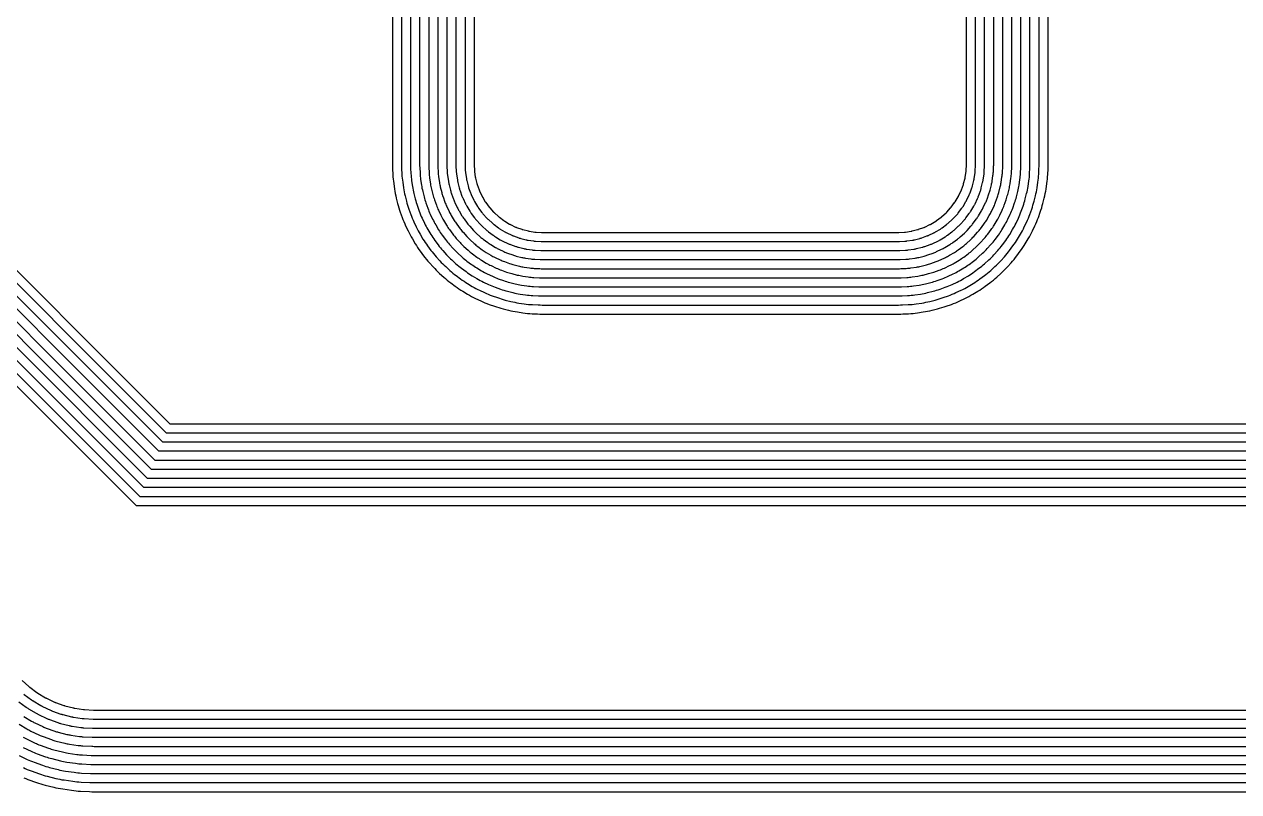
# Model space of a CAD drawing. Header units: metres. Extents: x 1.4 to 44.2, y 0.1 to 33.9.
# Drawn here: x 6.72 to 12.07, y 0.21 to 3.6 of the extents above; entities that cross this region are included whole.
import ezdxf

# ---------------------------------------------------------------- set-up
doc = ezdxf.new("R2010")
doc.units = ezdxf.units.M

msp = doc.modelspace()

# ---------------------------------------------------------------- linework, layer by layer
for points in [[(8.34, 5.07), (8.34, 2.98), (8.3401, 2.97), (8.3405, 2.9599), (8.3417, 2.9354), (8.3423, 2.9253), (8.3432, 2.9153), (8.3443, 2.9053), (8.3457, 2.8953), (8.3493, 2.8711), (8.3509, 2.8611), (8.3527, 2.8513), (8.3548, 2.8414), (8.3571, 2.8316), (8.3631, 2.8078), (8.3656, 2.7981), (8.3684, 2.7884), (8.3715, 2.7788), (8.3747, 2.7693), (8.383, 2.7462), (8.3865, 2.7368), (8.3903, 2.7274), (8.3942, 2.7182), (8.3984, 2.709), (8.4089, 2.6869), (8.4133, 2.6778), (8.4179, 2.6689), (8.4228, 2.6601), (8.4279, 2.6514), (8.4405, 2.6303), (8.4458, 2.6218), (8.4512, 2.6133), (8.4569, 2.605), (8.4628, 2.5969), (8.4774, 2.5772), (8.4835, 2.5692), (8.4898, 2.5613), (8.4963, 2.5536), (8.503, 2.5461), (8.5194, 2.5279), (8.5263, 2.5205), (8.5333, 2.5133), (8.5405, 2.5063), (8.5479, 2.4994), (8.5661, 2.483), (8.5736, 2.4763), (8.5813, 2.4698), (8.5892, 2.4635), (8.5972, 2.4574), (8.6169, 2.4428), (8.625, 2.4369), (8.6333, 2.4312), (8.6418, 2.4258), (8.6503, 2.4205), (8.6714, 2.4079), (8.6801, 2.4028), (8.6889, 2.3979), (8.6978, 2.3933), (8.7069, 2.3889), (8.729, 2.3784), (8.7382, 2.3742), (8.7474, 2.3703), (8.7568, 2.3665), (8.7662, 2.363), (8.7893, 2.3547), (8.7988, 2.3515), (8.8084, 2.3484), (8.8181, 2.3456), (8.8278, 2.3431), (8.8516, 2.3371), (8.8614, 2.3348), (8.8713, 2.3327), (8.8811, 2.3309), (8.8911, 2.3293), (8.9153, 2.3257), (8.9253, 2.3243), (8.9353, 2.3232), (8.9453, 2.3223), (8.9554, 2.3217), (8.9799, 2.3205), (8.99, 2.3201), (9, 2.32), (10.57, 2.32), (10.5801, 2.3201), (10.5901, 2.3205), (10.6146, 2.3217), (10.6247, 2.3223), (10.6347, 2.3232), (10.6447, 2.3243), (10.6547, 2.3257), (10.6789, 2.3293), (10.6889, 2.3309), (10.6988, 2.3327), (10.7086, 2.3348), (10.7184, 2.3371), (10.7422, 2.3431), (10.7519, 2.3456), (10.7616, 2.3484), (10.7712, 2.3515), (10.7807, 2.3547), (10.8038, 2.363), (10.8132, 2.3665), (10.8226, 2.3703), (10.8318, 2.3742), (10.841, 2.3784), (10.8632, 2.3889), (10.8722, 2.3933), (10.8811, 2.3979), (10.8899, 2.4028), (10.8986, 2.4079), (10.9197, 2.4205), (10.9283, 2.4258), (10.9367, 2.4312), (10.945, 2.4369), (10.9531, 2.4428), (10.9728, 2.4574), (10.9809, 2.4635), (10.9887, 2.4698), (10.9964, 2.4763), (11.0039, 2.483), (11.0221, 2.4994), (11.0295, 2.5063), (11.0367, 2.5133), (11.0437, 2.5205), (11.0506, 2.5279), (11.0671, 2.5461), (11.0737, 2.5536), (11.0802, 2.5613), (11.0865, 2.5692), (11.0926, 2.5772), (11.1072, 2.5969), (11.1131, 2.605), (11.1188, 2.6133), (11.1243, 2.6218), (11.1295, 2.6303), (11.1422, 2.6514), (11.1472, 2.6601), (11.1521, 2.6689), (11.1567, 2.6778), (11.1611, 2.6869), (11.1716, 2.709), (11.1758, 2.7182), (11.1798, 2.7274), (11.1835, 2.7368), (11.187, 2.7462), (11.1953, 2.7693), (11.1986, 2.7788), (11.2016, 2.7884), (11.2044, 2.7981), (11.207, 2.8078), (11.2129, 2.8316), (11.2152, 2.8414), (11.2173, 2.8513), (11.2192, 2.8611), (11.2208, 2.8711), (11.2244, 2.8953), (11.2257, 2.9053), (11.2268, 2.9153), (11.2277, 2.9253), (11.2283, 2.9354), (11.2295, 2.9599), (11.2299, 2.97), (11.23, 2.98), (11.23, 5.07)], [(8.38, 5.07), (8.38, 2.98), (8.3801, 2.9709), (8.3805, 2.9619), (8.3817, 2.9374), (8.3822, 2.9283), (8.383, 2.9192), (8.384, 2.9102), (8.3852, 2.9012), (8.3888, 2.8769), (8.3903, 2.868), (8.3919, 2.8591), (8.3938, 2.8502), (8.3959, 2.8413), (8.4019, 2.8175), (8.4042, 2.8088), (8.4067, 2.8), (8.4095, 2.7914), (8.4124, 2.7828), (8.4207, 2.7597), (8.4238, 2.7512), (8.4272, 2.7427), (8.4308, 2.7344), (8.4346, 2.7261), (8.4451, 2.704), (8.449, 2.6958), (8.4532, 2.6877), (8.4576, 2.6798), (8.4622, 2.6719), (8.4748, 2.6509), (8.4795, 2.6432), (8.4845, 2.6356), (8.4896, 2.6281), (8.495, 2.6207), (8.5096, 2.601), (8.5151, 2.5938), (8.5207, 2.5867), (8.5266, 2.5797), (8.5326, 2.5729), (8.5491, 2.5548), (8.5553, 2.5481), (8.5616, 2.5416), (8.5681, 2.5353), (8.5748, 2.5291), (8.5929, 2.5126), (8.5997, 2.5066), (8.6067, 2.5007), (8.6138, 2.4951), (8.621, 2.4896), (8.6407, 2.475), (8.6481, 2.4696), (8.6556, 2.4645), (8.6632, 2.4595), (8.6709, 2.4548), (8.6919, 2.4422), (8.6998, 2.4376), (8.7077, 2.4332), (8.7158, 2.429), (8.724, 2.4251), (8.7461, 2.4146), (8.7544, 2.4108), (8.7627, 2.4072), (8.7712, 2.4038), (8.7797, 2.4007), (8.8028, 2.3924), (8.8114, 2.3895), (8.82, 2.3867), (8.8288, 2.3842), (8.8375, 2.3819), (8.8613, 2.3759), (8.8702, 2.3738), (8.8791, 2.3719), (8.888, 2.3703), (8.8969, 2.3688), (8.9212, 2.3652), (8.9302, 2.364), (8.9392, 2.363), (8.9483, 2.3622), (8.9574, 2.3617), (8.9819, 2.3605), (8.9909, 2.3601), (9, 2.36), (10.57, 2.36), (10.5791, 2.3601), (10.5882, 2.3605), (10.6127, 2.3617), (10.6217, 2.3622), (10.6308, 2.363), (10.6398, 2.364), (10.6488, 2.3652), (10.6731, 2.3688), (10.682, 2.3703), (10.691, 2.3719), (10.6999, 2.3738), (10.7087, 2.3759), (10.7325, 2.3819), (10.7413, 2.3842), (10.75, 2.3867), (10.7586, 2.3895), (10.7672, 2.3924), (10.7903, 2.4007), (10.7988, 2.4038), (10.8073, 2.4072), (10.8156, 2.4108), (10.8239, 2.4146), (10.8461, 2.4251), (10.8542, 2.429), (10.8623, 2.4332), (10.8702, 2.4376), (10.8781, 2.4422), (10.8991, 2.4548), (10.9069, 2.4595), (10.9145, 2.4645), (10.922, 2.4696), (10.9293, 2.475), (10.949, 2.4896), (10.9562, 2.4951), (10.9633, 2.5007), (10.9703, 2.5066), (10.9771, 2.5126), (10.9953, 2.5291), (11.0019, 2.5353), (11.0084, 2.5416), (11.0148, 2.5481), (11.0209, 2.5548), (11.0374, 2.5729), (11.0434, 2.5797), (11.0493, 2.5867), (11.055, 2.5938), (11.0605, 2.601), (11.0751, 2.6207), (11.0804, 2.6281), (11.0855, 2.6356), (11.0905, 2.6432), (11.0952, 2.6509), (11.1079, 2.6719), (11.1124, 2.6798), (11.1168, 2.6877), (11.121, 2.6958), (11.125, 2.704), (11.1355, 2.7261), (11.1392, 2.7344), (11.1428, 2.7427), (11.1462, 2.7512), (11.1494, 2.7597), (11.1576, 2.7828), (11.1606, 2.7914), (11.1633, 2.8), (11.1658, 2.8088), (11.1682, 2.8175), (11.1741, 2.8413), (11.1762, 2.8502), (11.1781, 2.8591), (11.1798, 2.868), (11.1812, 2.8769), (11.1848, 2.9012), (11.186, 2.9102), (11.187, 2.9192), (11.1878, 2.9283), (11.1884, 2.9374), (11.1896, 2.9619), (11.1899, 2.9709), (11.19, 2.98), (11.19, 5.07)], [(8.42, 5.07), (8.42, 2.98), (8.4201, 2.9719), (8.4204, 2.9638), (8.4216, 2.9393), (8.4221, 2.9312), (8.4228, 2.9232), (8.4237, 2.9151), (8.4248, 2.9071), (8.4284, 2.8828), (8.4297, 2.8748), (8.4312, 2.8669), (8.4328, 2.8589), (8.4347, 2.8511), (8.4407, 2.8273), (8.4427, 2.8194), (8.445, 2.8116), (8.4474, 2.8039), (8.4501, 2.7963), (8.4583, 2.7732), (8.4612, 2.7656), (8.4642, 2.7581), (8.4674, 2.7506), (8.4707, 2.7432), (8.4812, 2.7211), (8.4848, 2.7138), (8.4885, 2.7066), (8.4924, 2.6995), (8.4965, 2.6925), (8.5091, 2.6715), (8.5133, 2.6646), (8.5178, 2.6578), (8.5223, 2.6511), (8.5271, 2.6445), (8.5417, 2.6248), (8.5466, 2.6184), (8.5517, 2.6121), (8.5569, 2.6059), (8.5622, 2.5998), (8.5787, 2.5816), (8.5842, 2.5757), (8.5899, 2.5699), (8.5957, 2.5642), (8.6016, 2.5587), (8.6198, 2.5422), (8.6259, 2.5369), (8.6321, 2.5317), (8.6384, 2.5266), (8.6448, 2.5217), (8.6645, 2.5071), (8.6711, 2.5023), (8.6778, 2.4978), (8.6846, 2.4933), (8.6915, 2.4891), (8.7125, 2.4765), (8.7195, 2.4724), (8.7266, 2.4685), (8.7338, 2.4648), (8.7411, 2.4612), (8.7632, 2.4507), (8.7706, 2.4474), (8.7781, 2.4442), (8.7856, 2.4412), (8.7932, 2.4383), (8.8163, 2.4301), (8.8239, 2.4274), (8.8316, 2.425), (8.8394, 2.4227), (8.8473, 2.4207), (8.8711, 2.4147), (8.8789, 2.4128), (8.8869, 2.4112), (8.8948, 2.4097), (8.9028, 2.4084), (8.9271, 2.4048), (8.9351, 2.4037), (8.9432, 2.4028), (8.9512, 2.4021), (8.9593, 2.4016), (8.9838, 2.4004), (8.9919, 2.4001), (9, 2.4), (10.57, 2.4), (10.5781, 2.4001), (10.5862, 2.4004), (10.6107, 2.4016), (10.6188, 2.4021), (10.6269, 2.4028), (10.6349, 2.4037), (10.6429, 2.4048), (10.6672, 2.4084), (10.6752, 2.4097), (10.6832, 2.4112), (10.6911, 2.4128), (10.699, 2.4147), (10.7228, 2.4207), (10.7306, 2.4227), (10.7384, 2.425), (10.7461, 2.4274), (10.7538, 2.4301), (10.7769, 2.4383), (10.7844, 2.4412), (10.792, 2.4442), (10.7994, 2.4474), (10.8068, 2.4507), (10.829, 2.4612), (10.8362, 2.4648), (10.8434, 2.4685), (10.8505, 2.4724), (10.8575, 2.4765), (10.8786, 2.4891), (10.8855, 2.4933), (10.8922, 2.4978), (10.8989, 2.5023), (10.9055, 2.5071), (10.9252, 2.5217), (10.9316, 2.5266), (10.938, 2.5317), (10.9442, 2.5369), (10.9502, 2.5422), (10.9684, 2.5587), (10.9743, 2.5642), (10.9801, 2.5699), (10.9858, 2.5757), (10.9913, 2.5816), (11.0078, 2.5998), (11.0131, 2.6059), (11.0184, 2.6121), (11.0234, 2.6184), (11.0283, 2.6248), (11.0429, 2.6445), (11.0477, 2.6511), (11.0523, 2.6578), (11.0567, 2.6646), (11.0609, 2.6715), (11.0735, 2.6925), (11.0776, 2.6995), (11.0815, 2.7066), (11.0853, 2.7138), (11.0888, 2.7211), (11.0993, 2.7432), (11.1027, 2.7506), (11.1059, 2.7581), (11.1089, 2.7656), (11.1117, 2.7732), (11.12, 2.7963), (11.1226, 2.8039), (11.125, 2.8116), (11.1273, 2.8194), (11.1294, 2.8273), (11.1353, 2.8511), (11.1372, 2.8589), (11.1389, 2.8669), (11.1404, 2.8748), (11.1416, 2.8828), (11.1452, 2.9071), (11.1463, 2.9151), (11.1472, 2.9232), (11.1479, 2.9312), (11.1484, 2.9393), (11.1496, 2.9638), (11.1499, 2.9719), (11.15, 2.98), (11.15, 5.07)], [(8.46, 5.07), (8.46, 2.98), (8.4601, 2.9729), (8.4604, 2.9658), (8.4616, 2.9413), (8.462, 2.9342), (8.4626, 2.9271), (8.4634, 2.92), (8.4644, 2.913), (8.468, 2.8887), (8.4691, 2.8817), (8.4704, 2.8747), (8.4719, 2.8677), (8.4735, 2.8608), (8.4795, 2.837), (8.4813, 2.8301), (8.4833, 2.8233), (8.4854, 2.8165), (8.4877, 2.8097), (8.496, 2.7866), (8.4985, 2.78), (8.5011, 2.7734), (8.5039, 2.7668), (8.5069, 2.7604), (8.5174, 2.7382), (8.5205, 2.7318), (8.5238, 2.7255), (8.5272, 2.7192), (8.5308, 2.7131), (8.5434, 2.692), (8.5471, 2.686), (8.551, 2.68), (8.555, 2.6741), (8.5592, 2.6684), (8.5738, 2.6487), (8.5781, 2.643), (8.5826, 2.6374), (8.5872, 2.632), (8.5919, 2.6267), (8.6084, 2.6085), (8.6132, 2.6033), (8.6182, 2.5982), (8.6233, 2.5932), (8.6285, 2.5884), (8.6467, 2.5719), (8.652, 2.5672), (8.6574, 2.5626), (8.663, 2.5581), (8.6687, 2.5538), (8.6884, 2.5392), (8.6941, 2.535), (8.7, 2.531), (8.706, 2.5271), (8.712, 2.5234), (8.7331, 2.5108), (8.7392, 2.5072), (8.7455, 2.5038), (8.7518, 2.5005), (8.7582, 2.4974), (8.7804, 2.4869), (8.7868, 2.4839), (8.7934, 2.4811), (8.8, 2.4785), (8.8066, 2.476), (8.8297, 2.4677), (8.8365, 2.4654), (8.8433, 2.4633), (8.8501, 2.4613), (8.857, 2.4595), (8.8808, 2.4535), (8.8877, 2.4519), (8.8947, 2.4504), (8.9017, 2.4491), (8.9087, 2.448), (8.933, 2.4444), (8.94, 2.4434), (8.9471, 2.4426), (8.9542, 2.442), (8.9613, 2.4416), (8.9858, 2.4404), (8.9929, 2.4401), (9, 2.44), (10.57, 2.44), (10.5771, 2.4401), (10.5842, 2.4404), (10.6087, 2.4416), (10.6159, 2.442), (10.6229, 2.4426), (10.63, 2.4434), (10.6371, 2.4444), (10.6613, 2.448), (10.6684, 2.4491), (10.6754, 2.4504), (10.6823, 2.4519), (10.6892, 2.4535), (10.713, 2.4595), (10.7199, 2.4613), (10.7268, 2.4633), (10.7336, 2.4654), (10.7403, 2.4677), (10.7634, 2.476), (10.7701, 2.4785), (10.7767, 2.4811), (10.7832, 2.4839), (10.7897, 2.4869), (10.8119, 2.4974), (10.8182, 2.5005), (10.8246, 2.5038), (10.8308, 2.5072), (10.837, 2.5108), (10.858, 2.5234), (10.8641, 2.5271), (10.87, 2.531), (10.8759, 2.535), (10.8817, 2.5392), (10.9014, 2.5538), (10.907, 2.5581), (10.9126, 2.5626), (10.918, 2.5672), (10.9234, 2.5719), (10.9415, 2.5884), (10.9468, 2.5932), (10.9518, 2.5982), (10.9568, 2.6033), (10.9617, 2.6085), (10.9781, 2.6267), (10.9829, 2.632), (10.9874, 2.6374), (10.9919, 2.643), (10.9962, 2.6487), (11.0108, 2.6684), (11.015, 2.6741), (11.019, 2.68), (11.0229, 2.686), (11.0266, 2.692), (11.0392, 2.7131), (11.0428, 2.7192), (11.0462, 2.7255), (11.0495, 2.7318), (11.0526, 2.7382), (11.0631, 2.7604), (11.0661, 2.7668), (11.0689, 2.7734), (11.0716, 2.78), (11.074, 2.7866), (11.0823, 2.8097), (11.0846, 2.8165), (11.0868, 2.8233), (11.0887, 2.8301), (11.0906, 2.837), (11.0965, 2.8608), (11.0982, 2.8677), (11.0996, 2.8747), (11.1009, 2.8817), (11.1021, 2.8887), (11.1057, 2.913), (11.1066, 2.92), (11.1074, 2.9271), (11.108, 2.9342), (11.1085, 2.9413), (11.1097, 2.9658), (11.1099, 2.9729), (11.11, 2.98), (11.11, 5.07)], [(8.5, 5.07), (8.5, 2.98), (8.5001, 2.9739), (8.5003, 2.9677), (8.5015, 2.9432), (8.5019, 2.9371), (8.5024, 2.931), (8.5031, 2.9249), (8.5039, 2.9188), (8.5075, 2.8946), (8.5085, 2.8885), (8.5096, 2.8825), (8.5109, 2.8765), (8.5123, 2.8705), (8.5183, 2.8467), (8.5198, 2.8408), (8.5215, 2.8349), (8.5234, 2.829), (8.5254, 2.8232), (8.5337, 2.8001), (8.5358, 2.7944), (8.5381, 2.7887), (8.5405, 2.783), (8.543, 2.7775), (8.5535, 2.7553), (8.5562, 2.7498), (8.5591, 2.7443), (8.562, 2.7389), (8.5651, 2.7336), (8.5777, 2.7126), (8.5809, 2.7074), (8.5843, 2.7022), (8.5877, 2.6972), (8.5913, 2.6922), (8.606, 2.6725), (8.6097, 2.6676), (8.6135, 2.6628), (8.6175, 2.6581), (8.6215, 2.6535), (8.638, 2.6353), (8.6422, 2.6309), (8.6465, 2.6265), (8.6509, 2.6222), (8.6553, 2.618), (8.6735, 2.6015), (8.6781, 2.5975), (8.6828, 2.5935), (8.6876, 2.5897), (8.6925, 2.586), (8.7122, 2.5713), (8.7172, 2.5677), (8.7222, 2.5643), (8.7274, 2.5609), (8.7326, 2.5577), (8.7536, 2.5451), (8.7589, 2.542), (8.7643, 2.5391), (8.7698, 2.5362), (8.7753, 2.5335), (8.7975, 2.523), (8.803, 2.5205), (8.8087, 2.5181), (8.8144, 2.5158), (8.8201, 2.5137), (8.8432, 2.5054), (8.849, 2.5034), (8.8549, 2.5015), (8.8608, 2.4998), (8.8667, 2.4983), (8.8905, 2.4923), (8.8965, 2.4909), (8.9025, 2.4896), (8.9085, 2.4885), (8.9146, 2.4875), (8.9388, 2.4839), (8.9449, 2.4831), (8.951, 2.4824), (8.9571, 2.4819), (8.9632, 2.4815), (8.9877, 2.4803), (8.9939, 2.4801), (9, 2.48), (10.57, 2.48), (10.5761, 2.4801), (10.5823, 2.4803), (10.6068, 2.4815), (10.6129, 2.4819), (10.619, 2.4824), (10.6251, 2.4831), (10.6312, 2.4839), (10.6555, 2.4875), (10.6615, 2.4885), (10.6676, 2.4896), (10.6736, 2.4909), (10.6795, 2.4923), (10.7033, 2.4983), (10.7093, 2.4998), (10.7152, 2.5015), (10.721, 2.5034), (10.7268, 2.5054), (10.7499, 2.5137), (10.7557, 2.5158), (10.7614, 2.5181), (10.767, 2.5205), (10.7726, 2.523), (10.7948, 2.5335), (10.8003, 2.5362), (10.8057, 2.5391), (10.8111, 2.542), (10.8164, 2.5451), (10.8374, 2.5577), (10.8427, 2.5609), (10.8478, 2.5643), (10.8529, 2.5677), (10.8578, 2.5713), (10.8775, 2.586), (10.8824, 2.5897), (10.8872, 2.5935), (10.8919, 2.5975), (10.8965, 2.6015), (10.9147, 2.618), (10.9192, 2.6222), (10.9236, 2.6265), (10.9279, 2.6309), (10.932, 2.6353), (10.9485, 2.6535), (10.9526, 2.6581), (10.9565, 2.6628), (10.9604, 2.6676), (10.9641, 2.6725), (10.9787, 2.6922), (10.9823, 2.6972), (10.9857, 2.7022), (10.9891, 2.7074), (10.9923, 2.7126), (11.0049, 2.7336), (11.008, 2.7389), (11.011, 2.7443), (11.0138, 2.7498), (11.0165, 2.7553), (11.027, 2.7775), (11.0295, 2.783), (11.032, 2.7887), (11.0342, 2.7944), (11.0364, 2.8001), (11.0446, 2.8232), (11.0466, 2.829), (11.0485, 2.8349), (11.0502, 2.8408), (11.0518, 2.8467), (11.0577, 2.8705), (11.0591, 2.8765), (11.0604, 2.8825), (11.0615, 2.8885), (11.0625, 2.8946), (11.0661, 2.9188), (11.0669, 2.9249), (11.0676, 2.931), (11.0681, 2.9371), (11.0685, 2.9432), (11.0697, 2.9677), (11.0699, 2.9739), (11.07, 2.98), (11.07, 5.07)], [(8.54, 5.07), (8.54, 2.98), (8.5401, 2.9749), (8.5403, 2.9697), (8.5415, 2.9452), (8.5418, 2.9401), (8.5422, 2.9349), (8.5428, 2.9298), (8.5435, 2.9247), (8.5471, 2.9004), (8.5479, 2.8953), (8.5489, 2.8903), (8.5499, 2.8852), (8.5511, 2.8802), (8.5571, 2.8564), (8.5584, 2.8514), (8.5598, 2.8465), (8.5614, 2.8416), (8.5631, 2.8367), (8.5713, 2.8136), (8.5731, 2.8088), (8.575, 2.804), (8.5771, 2.7992), (8.5792, 2.7946), (8.5897, 2.7724), (8.592, 2.7677), (8.5943, 2.7632), (8.5968, 2.7587), (8.5994, 2.7542), (8.612, 2.7332), (8.6147, 2.7288), (8.6175, 2.7245), (8.6205, 2.7202), (8.6235, 2.716), (8.6381, 2.6963), (8.6412, 2.6922), (8.6444, 2.6882), (8.6477, 2.6842), (8.6512, 2.6804), (8.6676, 2.6622), (8.6711, 2.6584), (8.6747, 2.6547), (8.6784, 2.6511), (8.6822, 2.6476), (8.7004, 2.6312), (8.7042, 2.6277), (8.7082, 2.6244), (8.7122, 2.6212), (8.7163, 2.6181), (8.736, 2.6035), (8.7402, 2.6005), (8.7445, 2.5975), (8.7488, 2.5947), (8.7532, 2.592), (8.7742, 2.5794), (8.7787, 2.5768), (8.7832, 2.5743), (8.7877, 2.572), (8.7924, 2.5697), (8.8146, 2.5592), (8.8192, 2.5571), (8.824, 2.555), (8.8288, 2.5531), (8.8336, 2.5513), (8.8567, 2.5431), (8.8616, 2.5414), (8.8665, 2.5398), (8.8714, 2.5384), (8.8764, 2.5371), (8.9002, 2.5311), (8.9052, 2.5299), (8.9103, 2.5289), (8.9153, 2.5279), (8.9204, 2.5271), (8.9447, 2.5235), (8.9498, 2.5228), (8.9549, 2.5222), (8.9601, 2.5218), (8.9652, 2.5215), (8.9897, 2.5203), (8.9949, 2.5201), (9, 2.52), (10.57, 2.52), (10.5752, 2.5201), (10.5803, 2.5203), (10.6048, 2.5215), (10.61, 2.5218), (10.6151, 2.5222), (10.6202, 2.5228), (10.6253, 2.5235), (10.6496, 2.5271), (10.6547, 2.5279), (10.6598, 2.5289), (10.6648, 2.5299), (10.6698, 2.5311), (10.6936, 2.5371), (10.6986, 2.5384), (10.7035, 2.5398), (10.7085, 2.5414), (10.7133, 2.5431), (10.7364, 2.5513), (10.7413, 2.5531), (10.746, 2.555), (10.7508, 2.5571), (10.7555, 2.5592), (10.7776, 2.5697), (10.7823, 2.572), (10.7869, 2.5743), (10.7914, 2.5768), (10.7958, 2.5794), (10.8169, 2.592), (10.8213, 2.5947), (10.8256, 2.5975), (10.8298, 2.6005), (10.834, 2.6035), (10.8537, 2.6181), (10.8578, 2.6212), (10.8618, 2.6244), (10.8658, 2.6277), (10.8696, 2.6312), (10.8878, 2.6476), (10.8916, 2.6511), (10.8953, 2.6547), (10.8989, 2.6584), (10.9024, 2.6622), (10.9189, 2.6804), (10.9223, 2.6842), (10.9256, 2.6882), (10.9288, 2.6922), (10.9319, 2.6963), (10.9466, 2.716), (10.9496, 2.7202), (10.9525, 2.7245), (10.9553, 2.7288), (10.958, 2.7332), (10.9706, 2.7542), (10.9732, 2.7587), (10.9757, 2.7632), (10.9781, 2.7677), (10.9803, 2.7724), (10.9908, 2.7946), (10.993, 2.7992), (10.995, 2.804), (10.9969, 2.8088), (10.9987, 2.8136), (11.007, 2.8367), (11.0086, 2.8416), (11.0102, 2.8465), (11.0116, 2.8514), (11.013, 2.8564), (11.0189, 2.8802), (11.0201, 2.8852), (11.0212, 2.8903), (11.0221, 2.8953), (11.0229, 2.9004), (11.0265, 2.9247), (11.0272, 2.9298), (11.0278, 2.9349), (11.0282, 2.9401), (11.0286, 2.9452), (11.0298, 2.9697), (11.0299, 2.9749), (11.03, 2.98), (11.03, 5.07)], [(8.58, 5.07), (8.58, 2.98), (8.5801, 2.9758), (8.5802, 2.9717), (8.5814, 2.9472), (8.5817, 2.943), (8.582, 2.9388), (8.5825, 2.9347), (8.5831, 2.9306), (8.5867, 2.9063), (8.5873, 2.9022), (8.5881, 2.8981), (8.5889, 2.894), (8.5899, 2.8899), (8.5959, 2.8661), (8.5969, 2.8621), (8.5981, 2.8581), (8.5994, 2.8541), (8.6007, 2.8502), (8.609, 2.8271), (8.6104, 2.8232), (8.612, 2.8193), (8.6136, 2.8155), (8.6154, 2.8117), (8.6259, 2.7895), (8.6277, 2.7857), (8.6296, 2.782), (8.6316, 2.7784), (8.6337, 2.7748), (8.6463, 2.7537), (8.6485, 2.7502), (8.6508, 2.7467), (8.6532, 2.7432), (8.6556, 2.7399), (8.6702, 2.7201), (8.6727, 2.7168), (8.6753, 2.7136), (8.678, 2.7104), (8.6808, 2.7072), (8.6973, 2.6891), (8.7001, 2.686), (8.703, 2.683), (8.706, 2.6801), (8.7091, 2.6773), (8.7272, 2.6608), (8.7304, 2.658), (8.7336, 2.6553), (8.7368, 2.6527), (8.7401, 2.6502), (8.7599, 2.6356), (8.7632, 2.6332), (8.7667, 2.6308), (8.7702, 2.6285), (8.7737, 2.6263), (8.7948, 2.6137), (8.7984, 2.6116), (8.802, 2.6096), (8.8057, 2.6077), (8.8095, 2.6059), (8.8317, 2.5954), (8.8355, 2.5936), (8.8393, 2.592), (8.8432, 2.5904), (8.8471, 2.589), (8.8702, 2.5807), (8.8741, 2.5794), (8.8781, 2.5781), (8.8821, 2.5769), (8.8861, 2.5759), (8.9099, 2.5699), (8.914, 2.5689), (8.9181, 2.5681), (8.9222, 2.5673), (8.9263, 2.5667), (8.9506, 2.5631), (8.9547, 2.5625), (8.9588, 2.562), (8.963, 2.5617), (8.9672, 2.5614), (8.9917, 2.5602), (8.9958, 2.5601), (9, 2.56), (10.57, 2.56), (10.5742, 2.5601), (10.5784, 2.5602), (10.6029, 2.5614), (10.607, 2.5617), (10.6112, 2.562), (10.6153, 2.5625), (10.6195, 2.5631), (10.6437, 2.5667), (10.6478, 2.5673), (10.652, 2.5681), (10.656, 2.5689), (10.6601, 2.5699), (10.6839, 2.5759), (10.6879, 2.5769), (10.6919, 2.5781), (10.6959, 2.5794), (10.6999, 2.5807), (10.723, 2.589), (10.7269, 2.5904), (10.7307, 2.592), (10.7346, 2.5936), (10.7384, 2.5954), (10.7605, 2.6059), (10.7643, 2.6077), (10.768, 2.6096), (10.7717, 2.6116), (10.7753, 2.6137), (10.7963, 2.6263), (10.7999, 2.6285), (10.8034, 2.6308), (10.8068, 2.6332), (10.8102, 2.6356), (10.8299, 2.6502), (10.8332, 2.6527), (10.8365, 2.6553), (10.8397, 2.658), (10.8428, 2.6608), (10.861, 2.6773), (10.864, 2.6801), (10.867, 2.683), (10.8699, 2.686), (10.8728, 2.6891), (10.8892, 2.7072), (10.892, 2.7104), (10.8947, 2.7136), (10.8973, 2.7168), (10.8998, 2.7201), (10.9144, 2.7399), (10.9169, 2.7432), (10.9192, 2.7467), (10.9215, 2.7502), (10.9237, 2.7537), (10.9363, 2.7748), (10.9384, 2.7784), (10.9404, 2.782), (10.9423, 2.7857), (10.9442, 2.7895), (10.9547, 2.8117), (10.9564, 2.8155), (10.958, 2.8193), (10.9596, 2.8232), (10.961, 2.8271), (10.9693, 2.8502), (10.9707, 2.8541), (10.9719, 2.8581), (10.9731, 2.8621), (10.9742, 2.8661), (10.9801, 2.8899), (10.9811, 2.894), (10.9819, 2.8981), (10.9827, 2.9022), (10.9834, 2.9063), (10.987, 2.9306), (10.9875, 2.9347), (10.988, 2.9388), (10.9883, 2.943), (10.9886, 2.9472), (10.9898, 2.9717), (10.99, 2.9758), (10.99, 2.98), (10.99, 5.07)], [(8.62, 5.07), (8.62, 2.98), (8.6201, 2.9768), (8.6202, 2.9736), (8.6214, 2.9491), (8.6216, 2.9459), (8.6218, 2.9428), (8.6222, 2.9396), (8.6226, 2.9364), (8.6262, 2.9122), (8.6267, 2.909), (8.6273, 2.9059), (8.628, 2.9028), (8.6287, 2.8997), (8.6347, 2.8759), (8.6355, 2.8728), (8.6364, 2.8697), (8.6373, 2.8667), (8.6384, 2.8636), (8.6466, 2.8405), (8.6478, 2.8376), (8.6489, 2.8346), (8.6502, 2.8317), (8.6515, 2.8288), (8.662, 2.8066), (8.6634, 2.8037), (8.6649, 2.8009), (8.6664, 2.7981), (8.668, 2.7953), (8.6806, 2.7743), (8.6823, 2.7716), (8.6841, 2.7689), (8.6859, 2.7663), (8.6877, 2.7637), (8.7023, 2.744), (8.7043, 2.7414), (8.7063, 2.7389), (8.7083, 2.7365), (8.7104, 2.7341), (8.7269, 2.7159), (8.7291, 2.7136), (8.7313, 2.7113), (8.7336, 2.7091), (8.7359, 2.7069), (8.7541, 2.6904), (8.7565, 2.6883), (8.7589, 2.6863), (8.7614, 2.6843), (8.764, 2.6823), (8.7837, 2.6677), (8.7863, 2.6659), (8.7889, 2.6641), (8.7916, 2.6623), (8.7943, 2.6606), (8.8153, 2.648), (8.8181, 2.6464), (8.8209, 2.6449), (8.8237, 2.6434), (8.8266, 2.642), (8.8488, 2.6315), (8.8517, 2.6302), (8.8546, 2.6289), (8.8576, 2.6278), (8.8605, 2.6266), (8.8836, 2.6184), (8.8867, 2.6173), (8.8897, 2.6164), (8.8928, 2.6155), (8.8959, 2.6147), (8.9197, 2.6087), (8.9228, 2.608), (8.9259, 2.6073), (8.929, 2.6067), (8.9322, 2.6062), (8.9564, 2.6026), (8.9596, 2.6022), (8.9628, 2.6018), (8.9659, 2.6016), (8.9691, 2.6014), (8.9936, 2.6002), (8.9968, 2.6001), (9, 2.6), (10.57, 2.6), (10.5732, 2.6001), (10.5764, 2.6002), (10.6009, 2.6014), (10.6041, 2.6016), (10.6073, 2.6018), (10.6104, 2.6022), (10.6136, 2.6026), (10.6379, 2.6062), (10.641, 2.6067), (10.6441, 2.6073), (10.6473, 2.608), (10.6504, 2.6087), (10.6742, 2.6147), (10.6773, 2.6155), (10.6803, 2.6164), (10.6834, 2.6173), (10.6864, 2.6184), (10.7095, 2.6266), (10.7125, 2.6278), (10.7154, 2.6289), (10.7184, 2.6302), (10.7213, 2.6315), (10.7434, 2.642), (10.7463, 2.6434), (10.7491, 2.6449), (10.7519, 2.6464), (10.7547, 2.648), (10.7757, 2.6606), (10.7785, 2.6623), (10.7811, 2.6641), (10.7838, 2.6659), (10.7863, 2.6677), (10.8061, 2.6823), (10.8086, 2.6843), (10.8111, 2.6863), (10.8135, 2.6883), (10.8159, 2.6904), (10.8341, 2.7069), (10.8364, 2.7091), (10.8387, 2.7113), (10.8409, 2.7136), (10.8431, 2.7159), (10.8596, 2.7341), (10.8617, 2.7365), (10.8638, 2.7389), (10.8657, 2.7414), (10.8677, 2.744), (10.8823, 2.7637), (10.8842, 2.7663), (10.886, 2.7689), (10.8877, 2.7716), (10.8894, 2.7743), (10.902, 2.7953), (10.9036, 2.7981), (10.9051, 2.8009), (10.9066, 2.8037), (10.908, 2.8066), (10.9185, 2.8288), (10.9198, 2.8317), (10.9211, 2.8346), (10.9223, 2.8376), (10.9234, 2.8405), (10.9316, 2.8636), (10.9327, 2.8667), (10.9336, 2.8697), (10.9345, 2.8728), (10.9354, 2.8759), (10.9413, 2.8997), (10.942, 2.9028), (10.9427, 2.9059), (10.9433, 2.909), (10.9438, 2.9122), (10.9474, 2.9364), (10.9478, 2.9396), (10.9482, 2.9428), (10.9485, 2.9459), (10.9487, 2.9491), (10.9499, 2.9736), (10.95, 2.9768), (10.95, 2.98), (10.95, 5.07)], [(8.66, 5.07), (8.66, 2.98), (8.66, 2.9778), (8.6601, 2.9756), (8.6613, 2.9511), (8.6615, 2.9489), (8.6616, 2.9467), (8.6619, 2.9445), (8.6622, 2.9423), (8.6658, 2.918), (8.6661, 2.9159), (8.6665, 2.9137), (8.667, 2.9115), (8.6675, 2.9094), (8.6735, 2.8856), (8.674, 2.8834), (8.6747, 2.8813), (8.6753, 2.8792), (8.676, 2.8771), (8.6843, 2.854), (8.6851, 2.852), (8.6859, 2.8499), (8.6868, 2.8479), (8.6877, 2.8459), (8.6982, 2.8237), (8.6991, 2.8217), (8.7002, 2.8197), (8.7012, 2.8178), (8.7023, 2.8159), (8.7149, 2.7949), (8.7161, 2.793), (8.7173, 2.7911), (8.7186, 2.7893), (8.7199, 2.7875), (8.7345, 2.7678), (8.7358, 2.766), (8.7372, 2.7643), (8.7386, 2.7626), (8.7401, 2.761), (8.7566, 2.7428), (8.7581, 2.7412), (8.7596, 2.7396), (8.7612, 2.7381), (8.7628, 2.7366), (8.781, 2.7201), (8.7826, 2.7186), (8.7843, 2.7172), (8.786, 2.7158), (8.7878, 2.7145), (8.8075, 2.6999), (8.8093, 2.6986), (8.8111, 2.6973), (8.813, 2.6961), (8.8149, 2.6949), (8.8359, 2.6823), (8.8378, 2.6812), (8.8397, 2.6802), (8.8417, 2.6791), (8.8437, 2.6782), (8.8659, 2.6677), (8.8679, 2.6668), (8.8699, 2.6659), (8.872, 2.6651), (8.874, 2.6643), (8.8971, 2.656), (8.8992, 2.6553), (8.9013, 2.6547), (8.9034, 2.654), (8.9056, 2.6535), (8.9294, 2.6475), (8.9315, 2.647), (8.9337, 2.6465), (8.9359, 2.6461), (8.938, 2.6458), (8.9623, 2.6422), (8.9645, 2.6419), (8.9667, 2.6416), (8.9689, 2.6415), (8.9711, 2.6413), (8.9956, 2.6401), (8.9978, 2.64), (9, 2.64), (10.57, 2.64), (10.5722, 2.64), (10.5744, 2.6401), (10.5989, 2.6413), (10.6011, 2.6415), (10.6033, 2.6416), (10.6055, 2.6419), (10.6077, 2.6422), (10.632, 2.6458), (10.6342, 2.6461), (10.6363, 2.6465), (10.6385, 2.647), (10.6407, 2.6475), (10.6645, 2.6535), (10.6666, 2.654), (10.6687, 2.6547), (10.6708, 2.6553), (10.6729, 2.656), (10.696, 2.6643), (10.6981, 2.6651), (10.7001, 2.6659), (10.7022, 2.6668), (10.7042, 2.6677), (10.7263, 2.6782), (10.7283, 2.6791), (10.7303, 2.6802), (10.7322, 2.6812), (10.7341, 2.6823), (10.7552, 2.6949), (10.7571, 2.6961), (10.7589, 2.6973), (10.7607, 2.6986), (10.7625, 2.6999), (10.7822, 2.7145), (10.784, 2.7158), (10.7857, 2.7172), (10.7874, 2.7186), (10.7891, 2.7201), (10.8072, 2.7366), (10.8088, 2.7381), (10.8104, 2.7396), (10.812, 2.7412), (10.8135, 2.7428), (10.83, 2.761), (10.8314, 2.7626), (10.8328, 2.7643), (10.8342, 2.766), (10.8356, 2.7678), (10.8502, 2.7875), (10.8515, 2.7893), (10.8527, 2.7911), (10.8539, 2.793), (10.8551, 2.7949), (10.8677, 2.8159), (10.8688, 2.8178), (10.8699, 2.8197), (10.8709, 2.8217), (10.8719, 2.8237), (10.8823, 2.8459), (10.8833, 2.8479), (10.8841, 2.8499), (10.885, 2.852), (10.8857, 2.854), (10.894, 2.8771), (10.8947, 2.8792), (10.8954, 2.8813), (10.896, 2.8834), (10.8966, 2.8856), (10.9025, 2.9094), (10.903, 2.9115), (10.9035, 2.9137), (10.9039, 2.9159), (10.9042, 2.918), (10.9078, 2.9423), (10.9081, 2.9445), (10.9084, 2.9467), (10.9086, 2.9489), (10.9087, 2.9511), (10.9099, 2.9756), (10.91, 2.9778), (10.91, 2.98), (10.91, 5.07)], [(8.7, 5.07), (8.7, 2.98), (8.7, 2.9788), (8.7001, 2.9776), (8.7013, 2.9531), (8.7014, 2.9518), (8.7015, 2.9506), (8.7016, 2.9494), (8.7018, 2.9482), (8.7054, 2.9239), (8.7056, 2.9227), (8.7058, 2.9215), (8.706, 2.9203), (8.7063, 2.9191), (8.7123, 2.8953), (8.7126, 2.8941), (8.7129, 2.8929), (8.7133, 2.8918), (8.7137, 2.8906), (8.722, 2.8675), (8.7224, 2.8663), (8.7228, 2.8652), (8.7233, 2.8641), (8.7238, 2.863), (8.7343, 2.8408), (8.7349, 2.8397), (8.7354, 2.8386), (8.736, 2.8375), (8.7366, 2.8365), (8.7493, 2.8154), (8.7499, 2.8144), (8.7506, 2.8133), (8.7513, 2.8123), (8.752, 2.8113), (8.7666, 2.7916), (8.7673, 2.7907), (8.7681, 2.7897), (8.7689, 2.7888), (8.7697, 2.7878), (8.7862, 2.7697), (8.787, 2.7688), (8.7879, 2.7679), (8.7888, 2.767), (8.7897, 2.7662), (8.8078, 2.7497), (8.8088, 2.7489), (8.8097, 2.7481), (8.8107, 2.7473), (8.8116, 2.7466), (8.8313, 2.732), (8.8323, 2.7313), (8.8333, 2.7306), (8.8344, 2.7299), (8.8354, 2.7293), (8.8565, 2.7166), (8.8575, 2.716), (8.8586, 2.7154), (8.8597, 2.7149), (8.8608, 2.7143), (8.883, 2.7038), (8.8841, 2.7033), (8.8852, 2.7028), (8.8863, 2.7024), (8.8875, 2.702), (8.9106, 2.6937), (8.9118, 2.6933), (8.9129, 2.6929), (8.9141, 2.6926), (8.9153, 2.6923), (8.9391, 2.6863), (8.9403, 2.686), (8.9415, 2.6858), (8.9427, 2.6856), (8.9439, 2.6854), (8.9682, 2.6818), (8.9694, 2.6816), (8.9706, 2.6815), (8.9718, 2.6814), (8.9731, 2.6813), (8.9976, 2.6801), (8.9988, 2.68), (9, 2.68), (10.57, 2.68), (10.5712, 2.68), (10.5725, 2.6801), (10.597, 2.6813), (10.5982, 2.6814), (10.5994, 2.6815), (10.6006, 2.6816), (10.6019, 2.6818), (10.6261, 2.6854), (10.6273, 2.6856), (10.6285, 2.6858), (10.6297, 2.686), (10.6309, 2.6863), (10.6547, 2.6923), (10.6559, 2.6926), (10.6571, 2.6929), (10.6583, 2.6933), (10.6594, 2.6937), (10.6825, 2.702), (10.6837, 2.7024), (10.6848, 2.7028), (10.6859, 2.7033), (10.6871, 2.7038), (10.7092, 2.7143), (10.7103, 2.7149), (10.7114, 2.7154), (10.7125, 2.716), (10.7136, 2.7166), (10.7346, 2.7293), (10.7357, 2.7299), (10.7367, 2.7306), (10.7377, 2.7313), (10.7387, 2.732), (10.7584, 2.7466), (10.7594, 2.7473), (10.7603, 2.7481), (10.7613, 2.7489), (10.7622, 2.7497), (10.7804, 2.7662), (10.7813, 2.767), (10.7821, 2.7679), (10.783, 2.7688), (10.7838, 2.7697), (10.8003, 2.7878), (10.8011, 2.7888), (10.8019, 2.7897), (10.8027, 2.7907), (10.8034, 2.7916), (10.818, 2.8113), (10.8188, 2.8123), (10.8195, 2.8133), (10.8201, 2.8144), (10.8208, 2.8154), (10.8334, 2.8365), (10.834, 2.8375), (10.8346, 2.8386), (10.8352, 2.8397), (10.8357, 2.8408), (10.8462, 2.863), (10.8467, 2.8641), (10.8472, 2.8652), (10.8476, 2.8663), (10.8481, 2.8675), (10.8563, 2.8906), (10.8567, 2.8918), (10.8571, 2.8929), (10.8574, 2.8941), (10.8577, 2.8953), (10.8637, 2.9191), (10.864, 2.9203), (10.8642, 2.9215), (10.8645, 2.9227), (10.8647, 2.9239), (10.8683, 2.9482), (10.8684, 2.9494), (10.8686, 2.9506), (10.8687, 2.9518), (10.8687, 2.9531), (10.87, 2.9776), (10.87, 2.9788), (10.87, 2.98), (10.87, 5.07)], [(13.3348, 1.7152), (7.3109, 1.7152), (6.2404, 2.7857)], [(13.2948, 1.7552), (7.3275, 1.7552), (6.2907, 2.792)], [(13.2548, 1.7952), (7.344, 1.7952), (6.3403, 2.799)], [(13.2148, 1.8352), (7.3606, 1.8352), (6.3886, 2.8073)], [(13.5748, 1.4752), (7.2115, 1.4752), (5.9382, 2.7485)], [(13.5348, 1.5152), (7.2281, 1.5152), (5.9886, 2.7547)], [(13.4948, 1.5552), (7.2446, 1.5552), (6.0389, 2.7609)], [(13.4548, 1.5952), (7.2612, 1.5952), (6.0893, 2.7671)], [(13.4148, 1.6352), (7.2778, 1.6352), (6.1397, 2.7733)], [(13.3748, 1.6752), (7.2943, 1.6752), (6.19, 2.7795)], [(6.7085, 0.705), (6.7376, 0.6786), (6.7385, 0.6778), (6.7394, 0.677), (6.7404, 0.6762), (6.7413, 0.6755), (6.7729, 0.6521), (6.7739, 0.6514), (6.7749, 0.6507), (6.7759, 0.65), (6.777, 0.6494), (6.8107, 0.6292), (6.8117, 0.6286), (6.8128, 0.628), (6.8139, 0.6274), (6.815, 0.6269), (6.8505, 0.6101), (6.8516, 0.6096), (6.8527, 0.6091), (6.8539, 0.6086), (6.855, 0.6082), (6.892, 0.595), (6.8932, 0.5946), (6.8943, 0.5942), (6.8955, 0.5939), (6.8967, 0.5935), (6.9348, 0.584), (6.936, 0.5837), (6.9372, 0.5835), (6.9384, 0.5832), (6.9396, 0.583), (6.9784, 0.5773), (6.9797, 0.5771), (6.9809, 0.577), (6.9821, 0.5769), (6.9833, 0.5768), (7.0226, 0.5749), (7.0238, 0.5748), (7.025, 0.5748), (14.025, 0.5748)], [(6.7158, 0.6447), (6.7175, 0.6434), (6.7491, 0.62), (6.7509, 0.6187), (6.7527, 0.6174), (6.7545, 0.6162), (6.7564, 0.6151), (6.7901, 0.5949), (6.792, 0.5938), (6.7939, 0.5927), (6.7959, 0.5917), (6.7979, 0.5907), (6.8334, 0.5739), (6.8354, 0.573), (6.8374, 0.5721), (6.8395, 0.5713), (6.8415, 0.5705), (6.8785, 0.5573), (6.8806, 0.5566), (6.8827, 0.5559), (6.8848, 0.5553), (6.887, 0.5547), (6.9251, 0.5452), (6.9272, 0.5447), (6.9294, 0.5442), (6.9316, 0.5438), (6.9337, 0.5435), (6.9726, 0.5377), (6.9748, 0.5374), (6.977, 0.5372), (6.9792, 0.537), (6.9814, 0.5368), (7.0206, 0.5349), (7.0228, 0.5348), (7.025, 0.5348), (14.025, 0.5348)], [(6.6937, 0.6112), (6.7252, 0.5878), (6.7278, 0.586), (6.7304, 0.5842), (6.7331, 0.5824), (6.7358, 0.5808), (6.7695, 0.5606), (6.7723, 0.559), (6.7751, 0.5574), (6.7779, 0.5559), (6.7808, 0.5545), (6.8163, 0.5378), (6.8192, 0.5364), (6.8221, 0.5352), (6.8251, 0.534), (6.8281, 0.5329), (6.865, 0.5196), (6.8681, 0.5186), (6.8711, 0.5176), (6.8742, 0.5168), (6.8773, 0.5159), (6.9153, 0.5064), (6.9185, 0.5057), (6.9216, 0.505), (6.9247, 0.5044), (6.9279, 0.5039), (6.9667, 0.4981), (6.9699, 0.4977), (6.973, 0.4974), (6.9762, 0.4971), (6.9794, 0.4969), (7.0186, 0.495), (7.0218, 0.4949), (7.025, 0.4948), (14.025, 0.4948)], [(6.7153, 0.5464), (6.749, 0.5263), (6.7526, 0.5242), (6.7562, 0.5221), (6.7599, 0.5202), (6.7637, 0.5184), (6.7992, 0.5016), (6.803, 0.4999), (6.8068, 0.4982), (6.8107, 0.4967), (6.8146, 0.4952), (6.8516, 0.482), (6.8555, 0.4806), (6.8595, 0.4794), (6.8635, 0.4782), (6.8675, 0.4771), (6.9056, 0.4676), (6.9097, 0.4666), (6.9138, 0.4658), (6.9179, 0.465), (6.922, 0.4643), (6.9608, 0.4586), (6.965, 0.458), (6.9691, 0.4576), (6.9733, 0.4572), (6.9774, 0.4569), (7.0167, 0.455), (7.0208, 0.4549), (7.025, 0.4548), (14.025, 0.4548)], [(6.6947, 0.5121), (6.7284, 0.4919), (6.7329, 0.4893), (6.7374, 0.4869), (6.7419, 0.4845), (6.7466, 0.4822), (6.7821, 0.4654), (6.7868, 0.4633), (6.7915, 0.4613), (6.7963, 0.4593), (6.8011, 0.4576), (6.8381, 0.4443), (6.843, 0.4426), (6.8479, 0.4411), (6.8528, 0.4397), (6.8578, 0.4383), (6.8959, 0.4288), (6.9009, 0.4276), (6.906, 0.4265), (6.911, 0.4256), (6.9161, 0.4248), (6.955, 0.419), (6.9601, 0.4183), (6.9652, 0.4178), (6.9703, 0.4173), (6.9755, 0.417), (7.0147, 0.4151), (7.0199, 0.4149), (7.025, 0.4148), (14.025, 0.4148)], [(6.7131, 0.4545), (6.7185, 0.4516), (6.724, 0.4488), (6.7295, 0.4461), (6.765, 0.4293), (6.7706, 0.4267), (6.7762, 0.4243), (6.7819, 0.422), (6.7876, 0.4199), (6.8246, 0.4067), (6.8304, 0.4047), (6.8363, 0.4028), (6.8422, 0.4011), (6.8481, 0.3995), (6.8862, 0.39), (6.8922, 0.3886), (6.8982, 0.3873), (6.9042, 0.3862), (6.9103, 0.3852), (6.9491, 0.3794), (6.9552, 0.3786), (6.9613, 0.3779), (6.9674, 0.3774), (6.9735, 0.377), (7.0127, 0.3751), (7.0189, 0.3749), (7.025, 0.3748), (14.025, 0.3748)], [(6.7124, 0.4099), (6.7479, 0.3931), (6.7543, 0.3902), (6.7609, 0.3874), (6.7675, 0.3847), (6.7742, 0.3822), (6.8111, 0.369), (6.8179, 0.3667), (6.8247, 0.3645), (6.8315, 0.3625), (6.8384, 0.3607), (6.8765, 0.3512), (6.8834, 0.3495), (6.8904, 0.3481), (6.8974, 0.3468), (6.9044, 0.3456), (6.9432, 0.3399), (6.9503, 0.3389), (6.9574, 0.3381), (6.9645, 0.3375), (6.9716, 0.3371), (7.0108, 0.3352), (7.0179, 0.3349), (7.025, 0.3348), (14.025, 0.3348)], [(6.6953, 0.3738), (6.7308, 0.357), (6.7381, 0.3536), (6.7456, 0.3504), (6.7531, 0.3474), (6.7607, 0.3446), (6.7977, 0.3313), (6.8053, 0.3287), (6.813, 0.3263), (6.8208, 0.324), (6.8287, 0.3219), (6.8668, 0.3124), (6.8746, 0.3105), (6.8826, 0.3088), (6.8905, 0.3074), (6.8985, 0.3061), (6.9374, 0.3003), (6.9454, 0.2992), (6.9534, 0.2983), (6.9615, 0.2976), (6.9696, 0.2971), (7.0088, 0.2952), (7.0169, 0.2949), (7.025, 0.2948), (14.025, 0.2948)], [(6.7137, 0.3208), (6.7219, 0.317), (6.7303, 0.3134), (6.7387, 0.3101), (6.7472, 0.3069), (6.7842, 0.2937), (6.7928, 0.2907), (6.8014, 0.288), (6.8102, 0.2854), (6.8189, 0.2831), (6.857, 0.2736), (6.8659, 0.2715), (6.8748, 0.2696), (6.8837, 0.2679), (6.8926, 0.2665), (6.9315, 0.2607), (6.9405, 0.2595), (6.9495, 0.2585), (6.9586, 0.2577), (6.9676, 0.2572), (7.0069, 0.2553), (7.0159, 0.2549), (7.025, 0.2548), (14.025, 0.2548)], [(6.715, 0.2765), (6.7243, 0.2727), (6.7337, 0.2692), (6.7707, 0.256), (6.7802, 0.2527), (6.7898, 0.2497), (6.7995, 0.2469), (6.8092, 0.2443), (6.8473, 0.2348), (6.8571, 0.2325), (6.867, 0.2304), (6.8768, 0.2285), (6.8868, 0.2269), (6.9256, 0.2212), (6.9356, 0.2198), (6.9456, 0.2187), (6.9556, 0.2179), (6.9657, 0.2172), (7.0049, 0.2153), (7.015, 0.2149), (7.025, 0.2148), (14.025, 0.2148)]]:
    msp.add_lwpolyline(points)

doc.saveas('drawing.dxf')
